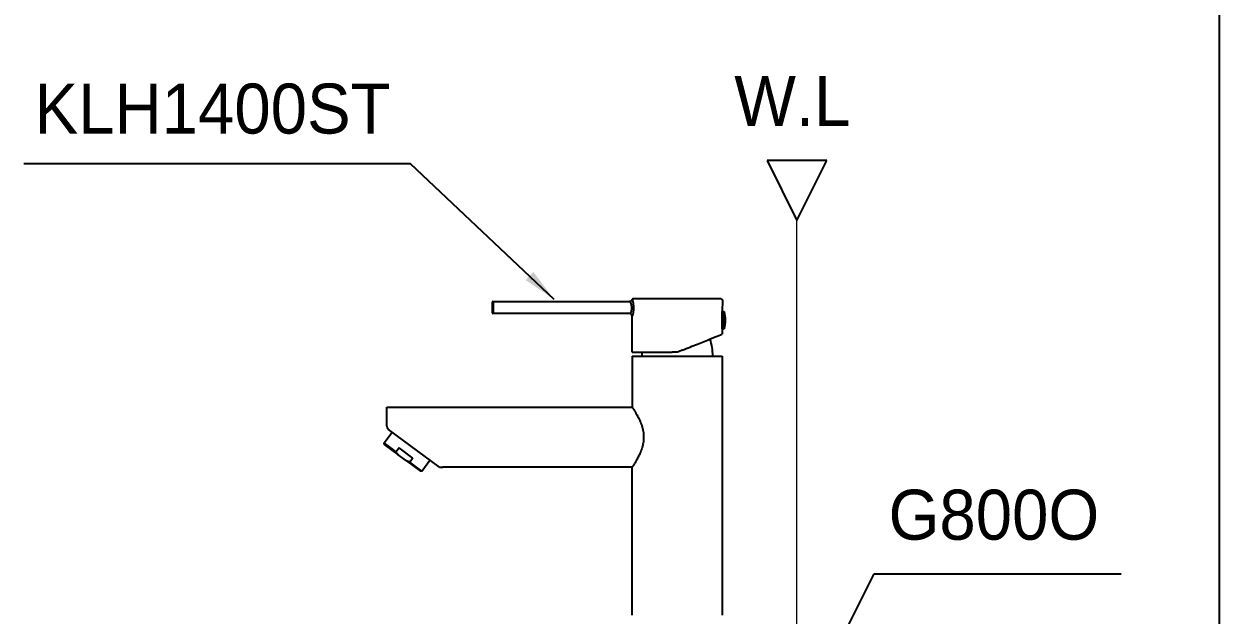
# Model space of a CAD drawing. Header units: millimetres. Extents: x 0 to 3746, y -67 to 2530.
# Drawn here: x 1202 to 1800, y 969 to 1264 of the extents above; entities that cross this region are included whole.
import ezdxf
from ezdxf.enums import TextEntityAlignment as Align

# ---------------------------------------------------------------- set-up
doc = ezdxf.new("R2010")
doc.units = ezdxf.units.MM
for name, color, linetype in [('TEXT', 7, 'Continuous'), ('내부선 및 부속', 4, 'Continuous'), ('도각라인', 7, 'Continuous'), ('외형선', 3, 'Continuous'), ('치수선', 7, 'Continuous')]:
    doc.layers.add(name, color=color, linetype=linetype)
doc.styles.add('____', font='')
doc.styles.add('타이틀', font='H2GTRM.TTF', dxfattribs={"height": 25})
doc.styles.get('____').set_extended_font_data('굴림')
doc.dimstyles.new('MSADIM', dxfattribs={"dimtxt": 33, "dimasz": 17, "dimexe": 10, "dimexo": 7.5, "dimgap": 10, "dimtad": 0, "dimtih": 1, "dimtoh": 1, "dimdec": 0, "dimzin": 1, "dimdsep": 46, "dimtxsty": '____', "dimcen": 11.25, "dimadec": 0, "dimazin": 0, "dimtfac": 1, "dimtdec": 0, "dimtix": 1, "dimtmove": 0, "dimatfit": 3, "dimfxl": 0, "dimtolj": 1, "dimtzin": 1, "dimarcsym": 0})

msp = doc.modelspace()

# ---------------------------------------------------------------- linework, layer by layer
at = {"layer": '내부선 및 부속', "lineweight": -3}
for p, q in [((1436.12, 1125), (1436.12, 1122.5)), ((1436.62, 1125.5), (1436.62, 1122.5)), ((1436.62, 1125.5), (1505.13, 1125.5)), ((1551.42, 1126.24), (1551.37, 1120.55)), ((1436.12, 1122.5), (1436.12, 1120)), ((1436.62, 1122.5), (1436.62, 1119.5)), ((1505.13, 1119.5), (1436.62, 1119.5)), ((1551.3, 1111.85), (1551.3, 1120.55)), ((1551.37, 1120.55), (1552.3, 1120.55)), ((1552.3, 1111.85), (1552.3, 1120.55)), ((1506.27, 1100.2), (1506.17, 1118.3)), ((1506.17, 1118.3), (1506.17, 1118.3)), ((1551.3, 1114.41), (1551.13, 1114.41)), ((1551.17, 1118.07), (1551.3, 1118.07)), ((1551.3, 1111.99), (1551.27, 1109.2)), ((1552.3, 1111.85), (1551.3, 1111.85)), ((1551.3, 1111.85), (1552.3, 1111.85)), ((1506.27, 1098.2), (1551.27, 1098.2)), ((1506.27, 1098.2), (1506.27, 1072.7)), ((1546.42, 1098.36), (1546.42, 1098.36)), ((1551.27, 1098.2), (1551.27, 968.73)), ((1383.5, 1063.2), (1383.5, 1072.7)), ((1383.5, 1072.7), (1384.5, 1072.7)), ((1384.5, 1072.7), (1506.27, 1072.7)), ((1382.05, 1054.8), (1386.1, 1060.27)), ((1409.82, 1042.7), (1384.31, 1061.59)), ((1382.15, 1054.11), (1382.05, 1054.8)), ((1388.1, 1050.32), (1382.05, 1054.8)), ((1382.15, 1054.11), (1389.16, 1048.92)), ((1389.59, 1052.33), (1388.1, 1050.32)), ((1393.31, 1045.84), (1389.16, 1048.92)), ((1396.45, 1047.25), (1389.59, 1052.33)), ((1396.45, 1047.25), (1394.96, 1045.24)), ((1393.31, 1045.84), (1400.31, 1040.65)), ((1401.01, 1040.76), (1394.96, 1045.24)), ((1401.01, 1040.76), (1405.06, 1046.22)), ((1409.82, 1042.7), (1411.5, 1042.7)), ((1506.27, 1042.7), (1411.27, 1042.7)), ((1506.27, 968.73), (1506.27, 1042.71)), ((1401.01, 1040.76), (1400.31, 1040.65))]:
    msp.add_line(p, q, dxfattribs=at)
at = {"layer": '내부선 및 부속'}
msp.add_line((1550.76, 1126.84), (1506.67, 1126.84), dxfattribs=at)
at = {"layer": '내부선 및 부속', "lineweight": -3}
for centre, radius, start, end in [((1436.62, 1125), 0.5, 90, 180), ((1436.62, 1120), 0.5, 180, 270), ((1539.48, 1098.1), 28.36, 175.75286, 179.79774)]:
    msp.add_arc(centre, radius, start, end, dxfattribs=at)
at = {"layer": '내부선 및 부속'}
msp.add_arc((1504.94, 1118.29), 1.23, 0.81139, 81.12639, dxfattribs=at)
at = {"layer": '내부선 및 부속', "lineweight": -3, "extrusion": (0, 0, -1)}
msp.add_arc((-1518.06, 1098.1), 28.36, 162.29741, 179.46524, dxfattribs=at)
for major_axis, start_param, end_param in [((-19.17, 0), 2.912682, 3.141593), ((19.17, 0), 0, 0.228911)]:
    msp.add_ellipse((1533.63, 1116.2), major_axis=major_axis, ratio=0.999887, start_param=start_param, end_param=end_param, dxfattribs=at)
at = {"layer": '내부선 및 부속', "lineweight": -3}
for points, weights in [([(1506.08, 1126.22), (1505.89, 1125.76), (1505.47, 1125.5), (1504.98, 1125.5)], [0.955156664612, 0.862454570136, 0.877403186498, 1.0000025137]), ([(1506.14, 1126.4), (1506.13, 1126.34), (1506.11, 1126.28), (1506.08, 1126.22)], [1.00001310391, 0.982984306088, 0.968032165351, 0.9551566817])]:
    msp.add_rational_spline(points, weights, degree=3, dxfattribs=at)
for points, knots in [([(1505.12, 1125.5), (1505.13, 1125.5), (1505.14, 1125.5), (1505.16, 1125.49), (1505.16, 1125.49), (1505.16, 1125.49), (1505.16, 1125.49), (1505.16, 1125.49), (1505.17, 1125.49), (1505.17, 1125.48), (1505.17, 1125.48), (1505.17, 1125.48), (1505.18, 1125.48), (1505.18, 1125.48), (1505.18, 1125.48), (1505.18, 1125.48), (1505.18, 1125.48), (1505.18, 1125.47), (1505.18, 1125.47), (1505.19, 1125.47), (1505.19, 1125.47), (1505.2, 1125.46), (1505.22, 1125.44), (1505.23, 1125.41), (1505.24, 1125.39), (1505.25, 1125.37), (1505.26, 1125.35), (1505.27, 1125.33), (1505.28, 1125.31), (1505.29, 1125.29), (1505.29, 1125.28), (1505.3, 1125.26), (1505.31, 1125.24), (1505.32, 1125.22), (1505.33, 1125.19), (1505.34, 1125.17), (1505.35, 1125.16), (1505.35, 1125.15)], [-0.209397, -0.209397, -0.209397, -0.209397, 0, 0, 0, 0.002393, 0.018705, 0.034194, 0.04886, 0.062703, 0.075723, 0.08792, 0.099294, 0.109845, 0.119573, 0.128478, 0.13656, 0.143819, 0.150255, 0.155868, 0.182678, 0.239411, 0.326063, 0.442631, 0.495861, 0.546574, 0.594773, 0.640459, 0.683634, 0.724301, 0.761364, 0.7992, 0.837808, 0.877192, 0.91735, 0.958286, 1, 1, 1, 1]), ([(1505.35, 1125.15), (1505.35, 1125.14), (1505.36, 1125.13), (1505.37, 1125.12), (1505.37, 1125.11), (1505.38, 1125.09), (1505.39, 1125.08), (1505.39, 1125.06), (1505.4, 1125.05), (1505.4, 1125.03), (1505.41, 1125.02), (1505.42, 1125), (1505.42, 1124.99), (1505.43, 1124.97), (1505.44, 1124.95), (1505.44, 1124.94), (1505.45, 1124.92), (1505.46, 1124.9), (1505.46, 1124.89), (1505.47, 1124.87), (1505.48, 1124.85), (1505.48, 1124.83), (1505.49, 1124.82), (1505.5, 1124.8), (1505.5, 1124.78), (1505.51, 1124.76), (1505.52, 1124.74), (1505.52, 1124.72), (1505.53, 1124.7), (1505.54, 1124.68), (1505.54, 1124.67), (1505.55, 1124.65), (1505.56, 1124.63), (1505.57, 1124.61), (1505.57, 1124.59), (1505.58, 1124.56), (1505.59, 1124.53), (1505.61, 1124.48), (1505.62, 1124.42), (1505.64, 1124.36), (1505.66, 1124.3), (1505.68, 1124.23), (1505.69, 1124.16), (1505.71, 1124.09), (1505.73, 1124.02), (1505.74, 1123.95), (1505.76, 1123.88), (1505.77, 1123.8), (1505.79, 1123.71), (1505.81, 1123.59), (1505.83, 1123.45), (1505.85, 1123.31), (1505.87, 1123.17), (1505.89, 1123.04), (1505.9, 1122.9), (1505.91, 1122.76), (1505.91, 1122.63), (1505.92, 1122.46), (1505.92, 1122.25), (1505.91, 1122.01), (1505.9, 1121.75), (1505.87, 1121.47), (1505.83, 1121.16), (1505.78, 1120.92), (1505.74, 1120.73), (1505.7, 1120.58), (1505.66, 1120.43), (1505.61, 1120.28), (1505.57, 1120.16), (1505.54, 1120.07), (1505.51, 1120.01), (1505.49, 1119.95), (1505.46, 1119.9), (1505.44, 1119.86), (1505.42, 1119.82), (1505.41, 1119.79), (1505.39, 1119.76), (1505.38, 1119.74), (1505.37, 1119.72), (1505.36, 1119.7), (1505.35, 1119.69), (1505.34, 1119.68), (1505.34, 1119.67), (1505.33, 1119.67), (1505.33, 1119.67), (1505.33, 1119.66), (1505.33, 1119.66), (1505.32, 1119.65), (1505.32, 1119.65), (1505.32, 1119.64), (1505.31, 1119.64), (1505.31, 1119.63), (1505.31, 1119.63), (1505.3, 1119.63), (1505.3, 1119.62), (1505.3, 1119.62), (1505.29, 1119.61), (1505.29, 1119.61), (1505.29, 1119.61), (1505.29, 1119.6), (1505.28, 1119.6), (1505.28, 1119.6), (1505.28, 1119.59), (1505.27, 1119.59), (1505.27, 1119.59), (1505.27, 1119.58), (1505.27, 1119.58), (1505.26, 1119.58), (1505.26, 1119.57), (1505.26, 1119.57), (1505.25, 1119.57), (1505.25, 1119.56), (1505.25, 1119.56), (1505.25, 1119.56), (1505.24, 1119.56), (1505.24, 1119.55), (1505.24, 1119.55), (1505.24, 1119.55), (1505.23, 1119.55), (1505.23, 1119.54), (1505.23, 1119.54), (1505.22, 1119.54), (1505.22, 1119.54), (1505.22, 1119.53), (1505.22, 1119.53), (1505.21, 1119.53), (1505.21, 1119.53), (1505.21, 1119.53)], [0, 0, 0, 0, 0.003821, 0.007642, 0.011463, 0.015284, 0.019106, 0.022929, 0.026751, 0.030574, 0.034397, 0.038221, 0.042045, 0.045869, 0.049693, 0.053518, 0.057343, 0.061169, 0.064995, 0.068821, 0.072648, 0.076474, 0.080302, 0.084129, 0.087957, 0.091785, 0.095614, 0.099442, 0.103272, 0.107101, 0.110931, 0.114761, 0.118592, 0.122423, 0.126254, 0.130085, 0.133917, 0.14478, 0.155666, 0.166576, 0.177509, 0.188466, 0.199448, 0.210455, 0.221487, 0.232545, 0.243629, 0.254739, 0.265875, 0.28557, 0.304959, 0.324047, 0.342838, 0.361336, 0.379548, 0.397476, 0.415127, 0.432506, 0.464115, 0.495808, 0.527618, 0.56918, 0.612842, 0.65866, 0.680764, 0.704971, 0.731284, 0.759706, 0.790239, 0.806154, 0.821057, 0.834946, 0.847821, 0.859684, 0.870532, 0.880368, 0.889189, 0.896998, 0.903792, 0.909574, 0.914341, 0.918095, 0.920836, 0.922563, 0.923277, 0.925206, 0.92713, 0.929049, 0.930964, 0.932873, 0.934777, 0.936676, 0.938571, 0.94046, 0.942344, 0.944224, 0.946098, 0.947968, 0.949832, 0.951692, 0.953546, 0.955396, 0.95724, 0.95908, 0.960914, 0.962744, 0.964569, 0.966388, 0.968203, 0.970013, 0.971818, 0.973618, 0.975412, 0.977202, 0.978987, 0.980767, 0.982542, 0.984312, 0.986077, 0.987838, 0.989593, 0.991343, 0.993088, 0.994829, 0.996564, 0.998294, 1, 1, 1, 1]), ([(1506.67, 1126.84), (1506.66, 1126.84), (1506.64, 1126.84), (1506.63, 1126.84), (1506.58, 1126.83), (1506.47, 1126.8), (1506.29, 1126.68), (1506.18, 1126.52), (1506.15, 1126.42), (1506.14, 1126.4)], [-0.074984, -0.074984, -0.074984, -0.074984, 0, 0, 0, 0.191666, 0.54292, 0.894174, 1, 1, 1, 1]), ([(1506.54, 1126.22), (1506.53, 1126.22), (1506.53, 1126.23), (1506.52, 1126.24), (1506.51, 1126.25), (1506.51, 1126.25), (1506.5, 1126.26), (1506.49, 1126.27), (1506.48, 1126.27), (1506.48, 1126.28), (1506.47, 1126.29), (1506.46, 1126.29), (1506.46, 1126.3), (1506.45, 1126.31), (1506.45, 1126.31), (1506.44, 1126.32), (1506.43, 1126.32), (1506.43, 1126.33), (1506.42, 1126.33), (1506.41, 1126.34), (1506.41, 1126.34), (1506.4, 1126.35), (1506.4, 1126.35), (1506.39, 1126.36), (1506.38, 1126.36), (1506.38, 1126.36), (1506.37, 1126.37), (1506.37, 1126.37), (1506.36, 1126.37), (1506.36, 1126.37), (1506.35, 1126.38), (1506.34, 1126.38), (1506.34, 1126.38), (1506.33, 1126.38), (1506.33, 1126.39), (1506.32, 1126.39), (1506.32, 1126.39), (1506.31, 1126.39), (1506.31, 1126.39), (1506.3, 1126.39), (1506.29, 1126.39), (1506.29, 1126.39), (1506.29, 1126.39)], [0, 0, 0, 0, 0.023127, 0.046347, 0.06966, 0.093066, 0.116565, 0.140157, 0.163843, 0.187622, 0.211494, 0.235461, 0.259521, 0.283676, 0.307926, 0.332271, 0.356712, 0.381248, 0.405881, 0.43061, 0.455436, 0.48036, 0.505382, 0.530502, 0.555721, 0.58104, 0.606458, 0.631976, 0.657595, 0.683315, 0.709137, 0.73506, 0.761086, 0.787215, 0.813448, 0.839784, 0.866224, 0.892769, 0.919418, 0.946173, 0.973033, 1, 1, 1, 1]), ([(1506.33, 1118.3), (1506.33, 1118.3), (1506.33, 1118.3), (1506.33, 1118.3), (1506.33, 1118.3), (1506.33, 1118.3), (1506.33, 1118.3), (1506.34, 1118.31), (1506.34, 1118.31), (1506.34, 1118.31), (1506.35, 1118.31), (1506.35, 1118.31), (1506.35, 1118.31), (1506.36, 1118.31), (1506.36, 1118.32), (1506.36, 1118.32), (1506.37, 1118.32), (1506.37, 1118.32), (1506.38, 1118.33), (1506.38, 1118.33), (1506.38, 1118.33), (1506.39, 1118.34), (1506.39, 1118.34), (1506.39, 1118.34), (1506.4, 1118.35), (1506.4, 1118.35), (1506.41, 1118.36), (1506.41, 1118.36), (1506.41, 1118.37), (1506.42, 1118.37), (1506.42, 1118.38), (1506.43, 1118.38), (1506.43, 1118.39), (1506.43, 1118.4), (1506.44, 1118.4), (1506.44, 1118.41), (1506.45, 1118.42), (1506.45, 1118.42), (1506.46, 1118.43), (1506.46, 1118.44), (1506.46, 1118.45), (1506.47, 1118.45), (1506.47, 1118.46), (1506.48, 1118.47), (1506.48, 1118.48), (1506.49, 1118.49), (1506.49, 1118.5), (1506.5, 1118.51), (1506.5, 1118.52), (1506.51, 1118.52), (1506.53, 1118.57), (1506.56, 1118.66), (1506.62, 1118.82), (1506.68, 1119), (1506.73, 1119.2), (1506.79, 1119.43), (1506.84, 1119.68), (1506.89, 1119.95), (1506.94, 1120.28), (1506.99, 1120.65), (1507.03, 1121.08), (1507.06, 1121.53), (1507.08, 1121.99), (1507.08, 1122.46), (1507.06, 1122.89), (1507.04, 1123.27), (1507.02, 1123.61), (1506.99, 1123.95), (1506.95, 1124.27), (1506.9, 1124.58), (1506.86, 1124.87), (1506.81, 1125.15), (1506.77, 1125.34), (1506.74, 1125.45), (1506.73, 1125.5), (1506.72, 1125.54), (1506.71, 1125.59), (1506.7, 1125.63), (1506.69, 1125.67), (1506.68, 1125.72), (1506.67, 1125.76), (1506.66, 1125.8), (1506.65, 1125.84), (1506.64, 1125.88), (1506.63, 1125.92), (1506.62, 1125.95), (1506.61, 1125.99), (1506.6, 1126.02), (1506.59, 1126.06), (1506.58, 1126.09), (1506.56, 1126.13), (1506.55, 1126.16), (1506.54, 1126.19), (1506.54, 1126.21), (1506.53, 1126.22)], [-0.000001, -0.000001, -0.000001, -0.000001, 0, 0, 0, 0.002658, 0.005314, 0.007968, 0.010619, 0.013269, 0.015916, 0.018562, 0.021206, 0.023848, 0.02649, 0.029129, 0.031768, 0.034406, 0.037042, 0.039678, 0.042314, 0.044949, 0.047583, 0.050218, 0.052852, 0.055486, 0.058121, 0.060756, 0.063391, 0.066027, 0.068664, 0.071301, 0.073939, 0.076579, 0.07922, 0.081862, 0.084506, 0.087151, 0.089798, 0.092447, 0.095098, 0.097751, 0.100407, 0.103065, 0.105725, 0.108388, 0.111054, 0.113723, 0.116395, 0.11907, 0.121749, 0.152939, 0.184005, 0.215157, 0.246605, 0.278292, 0.3098, 0.341343, 0.373138, 0.415702, 0.457931, 0.500353, 0.543038, 0.585266, 0.627561, 0.659344, 0.690857, 0.72231, 0.753911, 0.785189, 0.816248, 0.847291, 0.87852, 0.884373, 0.89021, 0.896033, 0.901844, 0.907642, 0.913431, 0.919211, 0.924983, 0.93075, 0.936512, 0.942271, 0.948028, 0.953785, 0.959543, 0.965303, 0.971068, 0.976838, 0.982614, 0.988399, 0.994194, 1, 1, 1, 1]), ([(1550.76, 1126.84), (1550.84, 1126.84), (1550.95, 1126.82), (1551.1, 1126.75), (1551.19, 1126.67), (1551.27, 1126.57), (1551.34, 1126.43), (1551.36, 1126.31), (1551.36, 1126.23)], [0, 0, 0, 0, 0.239274, 0.368404, 0.500176, 0.631917, 0.760967, 1, 1, 1, 1]), ([(1505.21, 1119.53), (1505.21, 1119.53), (1505.21, 1119.53), (1505.21, 1119.53), (1505.21, 1119.52), (1505.2, 1119.52), (1505.2, 1119.52), (1505.2, 1119.52), (1505.2, 1119.52), (1505.2, 1119.52), (1505.19, 1119.51), (1505.19, 1119.51), (1505.19, 1119.51), (1505.19, 1119.51), (1505.18, 1119.51), (1505.18, 1119.51), (1505.18, 1119.51), (1505.18, 1119.51), (1505.17, 1119.51), (1505.17, 1119.5), (1505.17, 1119.5), (1505.17, 1119.5), (1505.17, 1119.5), (1505.16, 1119.5), (1505.16, 1119.5), (1505.16, 1119.5), (1505.16, 1119.5), (1505.16, 1119.5), (1505.15, 1119.5), (1505.15, 1119.5), (1505.15, 1119.5), (1505.15, 1119.5), (1505.14, 1119.5), (1505.14, 1119.5), (1505.14, 1119.5), (1505.14, 1119.5), (1505.14, 1119.5), (1505.14, 1119.5), (1505.13, 1119.5), (1505.13, 1119.5)], [0, 0, 0, 0, 0.000343, 0.029579, 0.058732, 0.087799, 0.116783, 0.145683, 0.174499, 0.203231, 0.231879, 0.260443, 0.288923, 0.317319, 0.345631, 0.373859, 0.402003, 0.430064, 0.45804, 0.485933, 0.513742, 0.541467, 0.569109, 0.596666, 0.624141, 0.651531, 0.678838, 0.706061, 0.7332, 0.760256, 0.787228, 0.814117, 0.840922, 0.867644, 0.894282, 0.920836, 0.947308, 0.973696, 1, 1, 1, 1]), ([(1551.3, 1119.18), (1551.29, 1119.13), (1551.29, 1119.08), (1551.27, 1118.99), (1551.27, 1118.94), (1551.26, 1118.89), (1551.26, 1118.86), (1551.25, 1118.84), (1551.24, 1118.75), (1551.23, 1118.6), (1551.2, 1118.36), (1551.18, 1118.18), (1551.17, 1118.04), (1551.16, 1117.99), (1551.16, 1117.9), (1551.15, 1117.85), (1551.14, 1117.7), (1551.13, 1117.5), (1551.11, 1117.29), (1551.1, 1117.13), (1551.1, 1117.08), (1551.1, 1117), (1551.1, 1116.97), (1551.09, 1116.92), (1551.09, 1116.78), (1551.08, 1116.53), (1551.08, 1116.31), (1551.07, 1116.09), (1551.07, 1115.98), (1551.07, 1115.84), (1551.07, 1115.81), (1551.08, 1115.75), (1551.08, 1115.67), (1551.08, 1115.59), (1551.08, 1115.42), (1551.09, 1115.21), (1551.1, 1115), (1551.1, 1114.85), (1551.11, 1114.79), (1551.11, 1114.69), (1551.11, 1114.64), (1551.12, 1114.5), (1551.14, 1114.31), (1551.15, 1114.13), (1551.16, 1114), (1551.17, 1113.94), (1551.17, 1113.87), (1551.18, 1113.83), (1551.18, 1113.81), (1551.19, 1113.71), (1551.2, 1113.64), (1551.21, 1113.5), (1551.23, 1113.37), (1551.24, 1113.25), (1551.25, 1113.19), (1551.25, 1113.17), (1551.25, 1113.15), (1551.26, 1113.14), (1551.26, 1113.1), (1551.26, 1113.08), (1551.27, 1113.01), (1551.28, 1112.94), (1551.29, 1112.88), (1551.29, 1112.85), (1551.3, 1112.84), (1551.3, 1112.82), (1551.3, 1112.82), (1551.3, 1112.8), (1551.3, 1112.8), (1551.3, 1112.8)], [0, 0, 0, 0, 0.034606, 0.034606, 0.053171, 0.062454, 0.062454, 0.071736, 0.071736, 0.108867, 0.145997, 0.183128, 0.183128, 0.201693, 0.201693, 0.220258, 0.220258, 0.257389, 0.29452, 0.29452, 0.313085, 0.313085, 0.322367, 0.322367, 0.33165, 0.368781, 0.405911, 0.405911, 0.443042, 0.443042, 0.452324, 0.452324, 0.461607, 0.480172, 0.480172, 0.517303, 0.554433, 0.554433, 0.572999, 0.572999, 0.591564, 0.591564, 0.628695, 0.665825, 0.665825, 0.68439, 0.693673, 0.693673, 0.702956, 0.702956, 0.740086, 0.740086, 0.777217, 0.814347, 0.814347, 0.82363, 0.82363, 0.832913, 0.832913, 0.851478, 0.851478, 0.888608, 0.925739, 0.925739, 0.944304, 0.944304, 0.96287, 0.96287, 1, 1, 1, 1]), ([(1552.72, 1116.22), (1552.72, 1116.27), (1552.71, 1116.32), (1552.71, 1116.39), (1552.71, 1116.42), (1552.71, 1116.45), (1552.71, 1116.46), (1552.71, 1116.49), (1552.71, 1116.5), (1552.71, 1116.56), (1552.7, 1116.6), (1552.7, 1116.65), (1552.7, 1116.66), (1552.69, 1116.68), (1552.69, 1116.69), (1552.69, 1116.72), (1552.69, 1116.74), (1552.68, 1116.79), (1552.68, 1116.82), (1552.67, 1116.86), (1552.67, 1116.86), (1552.67, 1116.88), (1552.66, 1116.9), (1552.65, 1116.92), (1552.65, 1116.94), (1552.64, 1116.95), (1552.64, 1116.95), (1552.64, 1116.96), (1552.64, 1116.96), (1552.63, 1116.98), (1552.62, 1116.98), (1552.61, 1116.98), (1552.61, 1116.98), (1552.61, 1116.98), (1552.6, 1116.98), (1552.6, 1116.98), (1552.6, 1116.97), (1552.59, 1116.96), (1552.59, 1116.95), (1552.58, 1116.93), (1552.58, 1116.92), (1552.57, 1116.91), (1552.57, 1116.91), (1552.57, 1116.89), (1552.56, 1116.88), (1552.56, 1116.84), (1552.55, 1116.81), (1552.54, 1116.76), (1552.54, 1116.74), (1552.54, 1116.7), (1552.53, 1116.66), (1552.53, 1116.62), (1552.53, 1116.58), (1552.53, 1116.55), (1552.52, 1116.49), (1552.52, 1116.44), (1552.52, 1116.37), (1552.52, 1116.34), (1552.52, 1116.29), (1552.52, 1116.27), (1552.52, 1116.24)], [0, 0, 0, 0, 0.0625, 0.0625, 0.09375, 0.09375, 0.109375, 0.109375, 0.125, 0.125, 0.1875, 0.1875, 0.203125, 0.203125, 0.21875, 0.21875, 0.25, 0.25, 0.3125, 0.3125, 0.328125, 0.328125, 0.34375, 0.375, 0.40625, 0.40625, 0.421875, 0.421875, 0.4375, 0.4375, 0.5, 0.5, 0.53125, 0.53125, 0.546875, 0.546875, 0.5625, 0.5625, 0.625, 0.625, 0.640625, 0.640625, 0.65625, 0.65625, 0.6875, 0.6875, 0.75, 0.75, 0.78125, 0.78125, 0.8125, 0.84375, 0.84375, 0.875, 0.875, 0.9375, 0.9375, 0.96875, 0.96875, 1, 1, 1, 1]), ([(1552.52, 1116.24), (1552.52, 1116.19), (1552.52, 1116.15), (1552.52, 1116.07), (1552.52, 1116.05), (1552.52, 1116.01), (1552.52, 1116), (1552.52, 1115.98), (1552.52, 1115.97), (1552.53, 1115.91), (1552.53, 1115.87), (1552.54, 1115.81), (1552.54, 1115.8), (1552.54, 1115.78), (1552.54, 1115.77), (1552.54, 1115.75), (1552.54, 1115.73), (1552.55, 1115.67), (1552.56, 1115.64), (1552.56, 1115.61), (1552.56, 1115.6), (1552.57, 1115.59), (1552.57, 1115.57), (1552.58, 1115.54), (1552.59, 1115.53), (1552.59, 1115.52), (1552.59, 1115.51), (1552.59, 1115.51), (1552.6, 1115.5), (1552.6, 1115.49), (1552.61, 1115.48), (1552.62, 1115.48), (1552.62, 1115.48), (1552.63, 1115.49), (1552.63, 1115.49), (1552.63, 1115.49), (1552.63, 1115.49), (1552.64, 1115.5), (1552.65, 1115.52), (1552.66, 1115.54), (1552.66, 1115.54), (1552.66, 1115.55), (1552.66, 1115.56), (1552.67, 1115.58), (1552.67, 1115.59), (1552.68, 1115.63), (1552.68, 1115.66), (1552.69, 1115.71), (1552.69, 1115.73), (1552.69, 1115.77), (1552.7, 1115.8), (1552.7, 1115.85), (1552.71, 1115.89), (1552.71, 1115.91), (1552.71, 1115.98), (1552.71, 1116.03), (1552.71, 1116.1), (1552.71, 1116.12), (1552.72, 1116.17), (1552.72, 1116.2), (1552.72, 1116.22)], [0, 0, 0, 0, 0.0625, 0.0625, 0.09375, 0.09375, 0.109375, 0.109375, 0.125, 0.125, 0.1875, 0.1875, 0.203125, 0.203125, 0.21875, 0.21875, 0.25, 0.25, 0.3125, 0.3125, 0.328125, 0.328125, 0.34375, 0.375, 0.40625, 0.40625, 0.421875, 0.421875, 0.4375, 0.4375, 0.5, 0.5, 0.53125, 0.53125, 0.546875, 0.546875, 0.5625, 0.5625, 0.625, 0.625, 0.640625, 0.640625, 0.65625, 0.65625, 0.6875, 0.6875, 0.75, 0.75, 0.78125, 0.78125, 0.8125, 0.84375, 0.84375, 0.875, 0.875, 0.9375, 0.9375, 0.96875, 0.96875, 1, 1, 1, 1]), ([(1531.37, 1101.23), (1533.98, 1102.28), (1539.11, 1104.33), (1545.67, 1106.95), (1550.18, 1108.76), (1551.27, 1109.2), (1551.27, 1109.2)], [0, 0, 0, 0, 0.250034, 0.500067, 0.750101, 1, 1, 1, 1]), ([(1506.27, 1100.2), (1506.41, 1100.2), (1506.9, 1100.2), (1507.74, 1100.2), (1508.72, 1100.2), (1511.59, 1100.2), (1518.16, 1100.2), (1523.47, 1100.2), (1526.18, 1100.2)], [-0.289728, -0.289728, -0.289728, -0.289728, 0, 0, 0, 0.333333, 0.666667, 1, 1, 1, 1]), ([(1526.18, 1100.2), (1526.22, 1100.2), (1526.26, 1100.2), (1526.3, 1100.2), (1526.3, 1100.2), (1526.3, 1100.2)], [0, 0, 0, 0, 0.925252, 0.925252, 1, 1, 1, 1]), ([(1506.27, 1072.7), (1506.27, 1072.7), (1506.27, 1072.7), (1506.27, 1072.69), (1506.27, 1072.69), (1506.28, 1072.69), (1506.28, 1072.68), (1506.29, 1072.67), (1506.3, 1072.65), (1506.35, 1072.57), (1506.4, 1072.5), (1506.54, 1072.3), (1506.62, 1072.17), (1506.73, 1072), (1506.74, 1071.98), (1506.76, 1071.95), (1506.8, 1071.89), (1506.9, 1071.74), (1506.98, 1071.61), (1507.17, 1071.32), (1507.3, 1071.1), (1507.52, 1070.75), (1507.59, 1070.63), (1507.71, 1070.44), (1507.75, 1070.38), (1507.83, 1070.25), (1507.87, 1070.18), (1508.07, 1069.84), (1508.24, 1069.55), (1508.58, 1068.94), (1508.76, 1068.62), (1509.12, 1067.95), (1509.3, 1067.59), (1509.51, 1067.18), (1509.53, 1067.13), (1509.57, 1067.04), (1509.64, 1066.9), (1509.8, 1066.57), (1509.94, 1066.27), (1510.2, 1065.68), (1510.37, 1065.28), (1510.7, 1064.44), (1510.86, 1064), (1511.08, 1063.33), (1511.15, 1063.11), (1511.25, 1062.76), (1511.29, 1062.64), (1511.34, 1062.47), (1511.35, 1062.41), (1511.38, 1062.29), (1511.4, 1062.23), (1511.54, 1061.7), (1511.64, 1061.21), (1511.82, 1060.24), (1511.88, 1059.74), (1511.94, 1059.11), (1511.96, 1058.92), (1511.97, 1058.72), (1511.98, 1058.6), (1511.98, 1058.53), (1512, 1058.21), (1512, 1057.95), (1512, 1057.7)], [0, 0, 0, 0, 0.005985, 0.005985, 0.013812, 0.013812, 0.029465, 0.029465, 0.060773, 0.060773, 0.123388, 0.123388, 0.186003, 0.186003, 0.19383, 0.19383, 0.201657, 0.217311, 0.248618, 0.248618, 0.311234, 0.311234, 0.342541, 0.342541, 0.358195, 0.358195, 0.373849, 0.373849, 0.436464, 0.436464, 0.499079, 0.499079, 0.561694, 0.561694, 0.569521, 0.569521, 0.577348, 0.593002, 0.624309, 0.624309, 0.686924, 0.686924, 0.749539, 0.749539, 0.780847, 0.780847, 0.796501, 0.796501, 0.804328, 0.804328, 0.812155, 0.812155, 0.87477, 0.87477, 0.937385, 0.937385, 0.953039, 0.960866, 0.960866, 0.968692, 0.968692, 1, 1, 1, 1]), ([(1383.5, 1063.2), (1383.5, 1063.12), (1383.51, 1062.97), (1383.54, 1062.82), (1383.57, 1062.67), (1383.59, 1062.6), (1383.63, 1062.49), (1383.64, 1062.45), (1383.67, 1062.38), (1383.69, 1062.35), (1383.74, 1062.24), (1383.78, 1062.18), (1383.87, 1062.05), (1383.91, 1061.98), (1383.98, 1061.91), (1383.99, 1061.89), (1384.02, 1061.86), (1384.06, 1061.82), (1384.1, 1061.77), (1384.18, 1061.69), (1384.25, 1061.64), (1384.31, 1061.59)], [0, 0, 0, 0, 0.125, 0.25, 0.25, 0.375, 0.375, 0.4375, 0.4375, 0.5, 0.5, 0.625, 0.625, 0.75, 0.75, 0.78125, 0.78125, 0.8125, 0.875, 0.875, 1, 1, 1, 1]), ([(1512, 1057.7), (1512, 1057.18), (1511.98, 1056.67), (1511.89, 1055.67), (1511.82, 1055.18), (1511.69, 1054.45), (1511.64, 1054.2), (1511.56, 1053.84), (1511.52, 1053.66), (1511.48, 1053.48), (1511.45, 1053.36), (1511.44, 1053.3), (1511.3, 1052.77), (1511.16, 1052.31), (1510.87, 1051.41), (1510.71, 1050.98), (1510.46, 1050.34), (1510.38, 1050.14), (1510.25, 1049.83), (1510.2, 1049.73), (1510.12, 1049.52), (1510.07, 1049.42), (1509.85, 1048.93), (1509.67, 1048.55), (1509.31, 1047.81), (1509.13, 1047.46), (1508.77, 1046.79), (1508.59, 1046.47), (1508.39, 1046.12), (1508.37, 1046.08), (1508.33, 1046.01), (1508.27, 1045.89), (1508.12, 1045.64), (1507.99, 1045.43), (1507.75, 1045.02), (1507.6, 1044.77), (1507.31, 1044.31), (1507.18, 1044.1), (1507, 1043.81), (1506.94, 1043.72), (1506.85, 1043.59), (1506.83, 1043.54), (1506.79, 1043.48), (1506.78, 1043.46), (1506.75, 1043.42), (1506.74, 1043.4), (1506.63, 1043.24), (1506.55, 1043.11), (1506.41, 1042.91), (1506.36, 1042.83), (1506.29, 1042.72), (1506.27, 1042.7), (1506.27, 1042.7), (1506.27, 1042.7), (1506.27, 1042.7)], [0, 0, 0, 0, 0.062402, 0.062402, 0.124805, 0.124805, 0.156006, 0.156006, 0.171607, 0.179407, 0.179407, 0.187207, 0.187207, 0.24961, 0.24961, 0.312012, 0.312012, 0.343214, 0.343214, 0.358814, 0.358814, 0.374415, 0.374415, 0.436817, 0.436817, 0.49922, 0.49922, 0.561622, 0.561622, 0.569423, 0.569423, 0.577223, 0.592824, 0.624025, 0.624025, 0.686427, 0.686427, 0.74883, 0.74883, 0.780031, 0.780031, 0.795632, 0.795632, 0.803432, 0.803432, 0.811232, 0.811232, 0.873635, 0.873635, 0.936037, 0.936037, 0.99844, 0.99844, 1, 1, 1, 1])]:
    msp.add_open_spline(points, degree=3, knots=knots, dxfattribs=at)
for points, degree in [([(1506.2, 1126.39), (1506.17, 1126.4), (1506.15, 1126.4), (1506.15, 1126.4)], 3), ([(1506.29, 1126.39), (1506.25, 1126.39), (1506.22, 1126.39), (1506.2, 1126.39)], 3), ([(1506.21, 1126.39), (1506.21, 1126.39), (1506.21, 1126.39), (1506.21, 1126.39)], 3), ([(1506.77, 1126.84), (1506.78, 1126.84), (1506.78, 1126.84), (1506.78, 1126.84)], 3), ([(1551.42, 1126.24), (1551.42, 1126.27), (1551.41, 1126.3), (1551.41, 1126.34)], 3), ([(1506.17, 1118.3), (1506.18, 1118.3), (1506.23, 1118.3), (1506.33, 1118.3)], 3), ([(1531.31, 1101.21), (1530.47, 1100.87), (1529.62, 1100.53), (1528.77, 1100.2)], 3), ([(1531.37, 1101.23), (1531.35, 1101.23), (1531.33, 1101.22), (1531.31, 1101.21)], 3), ([(1528.77, 1100.2), (1527.95, 1100.2), (1527.13, 1100.2), (1526.3, 1100.2)], 3), ([(1546.4, 1098.35), (1546.18, 1098.22)], 1), ([(1389.16, 1048.92), (1389.03, 1049.06), (1388.79, 1049.36), (1388.44, 1049.82), (1388.21, 1050.15), (1388.1, 1050.32)], 3), ([(1394.96, 1045.24), (1394.77, 1045.3), (1394.39, 1045.42), (1393.84, 1045.62), (1393.48, 1045.76), (1393.31, 1045.84)], 3)]:
    msp.add_open_spline(points, degree=degree, dxfattribs=at)
at = {"layer": '도각라인', "color": 7}
msp.add_line((1800, 2530), (1800, 0), dxfattribs=at)
at = {"layer": '외형선', "linetype": 'Continuous'}
for p, q in [((1603.74, 1196.13), (1573.74, 1196.13)), ((1573.74, 1196.13), (1588.74, 1166.13)), ((1588.74, 1166.13), (1603.74, 1196.13))]:
    msp.add_line(p, q, dxfattribs=at)
at = {"layer": '외형선', "linetype": 'Continuous', "lineweight": 18}
msp.add_line((1588.74, 163.34), (1588.74, 1166.13), dxfattribs=at)

# ---------------------------------------------------------------- texts
at = {"layer": 'TEXT', "style": '타이틀'}
msp.add_text('W.L', height=25, dxfattribs=at).set_placement((1586.41, 1225.92), align=Align.MIDDLE)
at = {"layer": 'TEXT', "char_height": 25, "width": 380.4469, "attachment_point": 1, "line_spacing_factor": 0.963855, "style": '타이틀'}
for s, insert in [('\\A1;KLH1400ST', (1207.16, 1234.56)), ('\\A1;G800O', (1634.57, 1031.44))]:
    msp.add_mtext(s, dxfattribs=dict(at, insert=insert))

# ---------------------------------------------------------------- leaders
at = {"layer": '치수선', "linetype": 'Continuous'}
for points in [[(1467.24, 1126.64), (1395.26, 1194.47), (1201.82, 1194.47)], [(1593.55, 921.8), (1627.29, 989.41), (1751.01, 989.41)]]:
    msp.add_leader(points, dimstyle='MSADIM', override={"dimtxt": 25}, dxfattribs=at)

doc.saveas('drawing.dxf')
